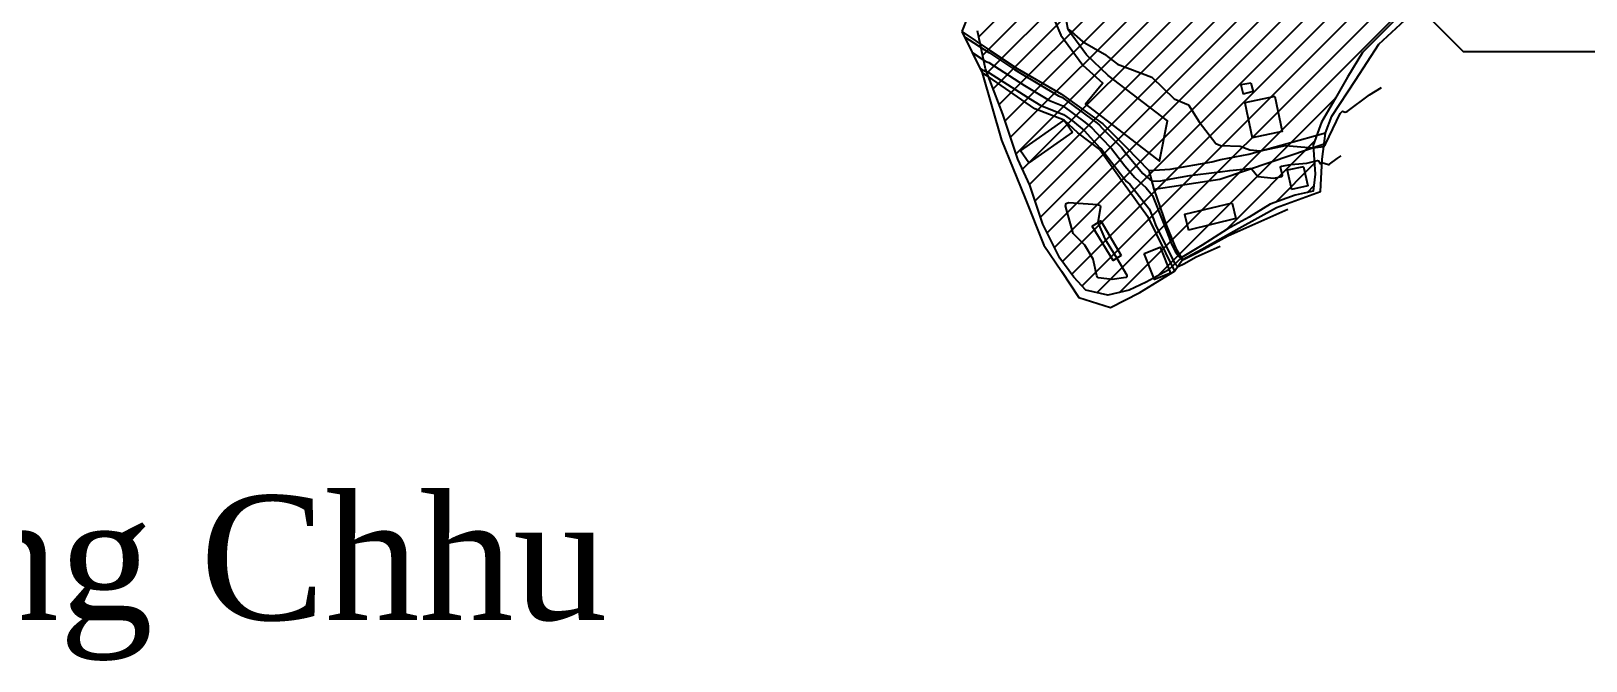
# Model space of a CAD drawing. Extents: x 13365 to 36625, y 86498 to 171760.
# Drawn here: x 17410 to 18035, y 88605 to 88858 of the extents above; entities that cross this region are included whole.
import ezdxf

# ---------------------------------------------------------------- set-up
doc = ezdxf.new("R2010")
doc.units = 0
doc.header["$LTSCALE"] = 5
doc.header["$MEASUREMENT"] = 0
doc.linetypes.add('85', pattern=[0])
doc.linetypes.add('A_CONTINUOUS_LINE', pattern=[0])
for name, color, linetype in [('CONTOUR', 255, 'Continuous'), ('EXISTING BUILDING', 21, 'A_CONTINUOUS_LINE'), ('EXISTING ROAD', 25, 'A_CONTINUOUS_LINE'), ('Institutional', 151, 'Continuous'), ('RELIEF', 255, 'A_CONTINUOUS_LINE'), ('STREAM & RIVER FRONT', 161, 'A_CONTINUOUS_LINE'), ('text', 7, 'Continuous')]:
    doc.layers.add(name, color=color, linetype=linetype)

msp = doc.modelspace()

# ---------------------------------------------------------------- hatches: boundary and pattern name
at = {"layer": 'Institutional', "linetype": 'Continuous'}
h = msp.add_hatch(dxfattribs=at)
h.set_pattern_fill('ANSI31', color=256, scale=50, style=0)
h.paths.add_polyline_path([(17828.22, 88995.79), (17839.42, 88996.75), (17856.06, 88995.79), (17872.06, 88995.79), (17891.57, 88997.07), (17905.01, 88999.63), (17925.49, 89003.15), (17945.33, 89008.58), (17961.06, 89014.73), (17972.26, 89020.16), (17986.66, 89027.83), (17995.94, 89035.5), (18003.62, 89041.58), (18011.3, 89044.77), (18019.3, 89044.77), (18027.3, 89042.22), (18035.62, 89036.14), (18043.62, 89032.31), (18053.96, 89032.67), (18063.88, 89036.51), (18080.52, 89047.06), (18094.27, 89055.05), (18105.56, 89062.81), (18117.08, 89068.24), (18131.8, 89076.88), (18143.64, 89081.35), (18157.4, 89086.15), (18170.19, 89091.58), (18184.91, 89096.69), (18199.63, 89100.53), (18214.99, 89102.13), (18226.99, 89102.2), (18240.11, 89104.12), (18254.51, 89109.23), (18264.43, 89112.75), (18276.27, 89117.22), (18288.11, 89122.66), (18292.91, 89122.02), (18295.15, 89121.06), (18296.11, 89118.5), (18295.79, 89116.26), (18291.63, 89111.79), (18285.55, 89106.35), (18278.83, 89097.4), (18272.11, 89087.49), (18266.99, 89078.22), (18263.47, 89070.55), (18259.31, 89064.16), (18252.59, 89057.13), (18241.68, 89048.4), (18229.84, 89039.77), (18222.16, 89031.77), (18211.92, 89024.42), (18202.96, 89017.39), (18194.64, 89012.92), (18180.24, 89008.76), (18163.28, 89002.37), (18147.28, 88998.85), (18130.23, 88996.22), (18113.91, 88993.02), (18097.92, 88990.14), (18084.16, 88988.22), (18077.44, 88986.63), (18073.92, 88983.43), (18069.44, 88977.04), (18064.96, 88970.96), (18062.4, 88967.77), (18058.56, 88965.53), (18051.84, 88963.93), (18046.72, 88959.77), (18042.56, 88954.34), (18028.89, 88942.43), (18018.87, 88933.67), (18007.6, 88924.29), (17996.32, 88911.14), (17991, 88902.82), (17985.36, 88892.37), (17977.72, 88882.32), (17970.48, 88873.47), (17958.4, 88862.22), (17945.12, 88848.95), (17939.05, 88839.17), (17934.22, 88830.73), (17928.59, 88821.08), (17925.37, 88811.84), (17926.17, 88800.18), (17925.37, 88793.34), (17918.12, 88791.74), (17908.06, 88788.12), (17899.61, 88782.89), (17890.76, 88778.07), (17880.7, 88771.64), (17872.65, 88766.81), (17867.02, 88761.59), (17858.17, 88756.76), (17851.33, 88753.55), (17842.88, 88751.54), (17834.02, 88753.55), (17829.19, 88758.77), (17823.56, 88766.41), (17816.72, 88780.08), (17811.49, 88795.76), (17806.66, 88806.21), (17800.62, 88824.3), (17793.71, 88842.49), (17790.49, 88857.76), (17792.1, 88869.42), (17795.72, 88874.64), (17802.57, 88875.05), (17814.23, 88872.63), (17822.68, 88874.64), (17829.53, 88880.67), (17834.35, 88887.91), (17833.95, 88895.55), (17829.12, 88901.58), (17823.09, 88901.58), (17816.65, 88902.38), (17813.43, 88905.6), (17808.6, 88908.41), (17804.98, 88909.62), (17803.77, 88912.43), (17804.98, 88917.66), (17807.8, 88926.5), (17811.42, 88934.94), (17815.44, 88942.98), (17815.83, 88951.12), (17817.44, 88958.36), (17818.65, 88966.8), (17822.67, 88974.04), (17825.49, 88983.68), (17826.7, 88991.32)])

# ---------------------------------------------------------------- linework, layer by layer
at = {"layer": 'CONTOUR', "color": 33, "linetype": 'A_CONTINUOUS_LINE'}
for points in [[(17785.25, 88855.34), (17794.99, 88848.95), (17795.26, 88848.85), (17805.34, 88842.23), (17807.03, 88841.15), (17822.96, 88831.62), (17824.36, 88831.07), (17838.57, 88820.56), (17839.41, 88819.86), (17840.56, 88818.61), (17848.27, 88810.84), (17850.05, 88808.54), (17856.93, 88800.43), (17860.46, 88797.27), (17864.06, 88797.44), (17868.27, 88798.3), (17875.74, 88799.59), (17886.54, 88800.92), (17888, 88801.12), (17891.89, 88801.62), (17899.79, 88802.47), (17900.41, 88802.38), (17900.66, 88802.2), (17903.09, 88799.26), (17909.45, 88798.51), (17912.67, 88799.15), (17912.9, 88799.3), (17912.96, 88799.6), (17912.21, 88802.9), (17912.27, 88803.2), (17912.55, 88803.37), (17916.35, 88803.97), (17922.78, 88804.61), (17927.05, 88805.6), (17927.4, 88805.55), (17927.47, 88805.49), (17927.94, 88804.53), (17928.02, 88804.47), (17928.09, 88804.47), (17928.85, 88804.86), (17931.4, 88804.06), (17931.61, 88804.05), (17931.89, 88804.17), (17934.92, 88806.43), (17936.58, 88807.47)], [(17788.35, 88849.02), (17793.82, 88845.43), (17795.03, 88844.97), (17800.99, 88841.05), (17809.4, 88835.69), (17819.43, 88829.69), (17824.71, 88827.62), (17833.6, 88821.04), (17836.35, 88818.76), (17840.1, 88814.68), (17844.28, 88810.48), (17849.67, 88803.51), (17853.64, 88798.82), (17858.25, 88794.7), (17860.72, 88791.57), (17865.49, 88779.79), (17868.23, 88772.37), (17870.03, 88768.81), (17872.48, 88765.9), (17872.75, 88765.74), (17873.27, 88765.8), (17878.9, 88768.66), (17891.05, 88775.38), (17915.13, 88786.02)], [(17791.45, 88842.7), (17792.66, 88841.91), (17794.8, 88841.09), (17796.64, 88839.87), (17811.77, 88830.22), (17815.89, 88827.75), (17825.05, 88824.17), (17828.64, 88821.51), (17833.29, 88817.66), (17839.64, 88810.75), (17840.28, 88810.11), (17849.3, 88798.47), (17850.35, 88797.22), (17851.59, 88796.12), (17859.45, 88786.19), (17861.14, 88782.01), (17862.11, 88779.38), (17869.78, 88764.22), (17870.77, 88763.05), (17870.88, 88762.99), (17871.08, 88763.01), (17873.35, 88764.16), (17878.25, 88766.87), (17887.96, 88771.16)], [(17850.46, 88758.87), (17850.07, 88758.58), (17844.51, 88757.81), (17839.11, 88758.54), (17838.72, 88758.73), (17838.43, 88759.22), (17836.97, 88765.99), (17833.55, 88771.58), (17828.86, 88776.25), (17825.81, 88787.38), (17826.04, 88788.36), (17827.06, 88788.79), (17838.76, 88787.99), (17839.72, 88787.5), (17839.87, 88786.98), (17838.83, 88780.66), (17841.62, 88774.11), (17846.37, 88766.37), (17850.44, 88759.56), (17850.46, 88758.87)]]:
    msp.add_lwpolyline(points, dxfattribs=at)
at = {"layer": 'CONTOUR', "color": 252, "linetype": 'A_CONTINUOUS_LINE'}
msp.add_lwpolyline([(17827.18, 88858.3), (17832.64, 88853.47), (17841.44, 88848.3), (17846.74, 88844.33), (17860.46, 88839.04), (17869.4, 88830.43), (17875.18, 88827.99), (17879.53, 88821.12), (17886.17, 88812.52), (17888.12, 88811.68), (17896.02, 88811.39), (17899.83, 88809.88), (17904.1, 88809.48), (17914.19, 88811.65), (17924.99, 88810.69), (17928.58, 88811.05), (17929.49, 88811.22), (17929.55, 88811.25), (17930.32, 88812.15), (17936.09, 88824.55), (17936.99, 88825.37), (17937.09, 88825.38), (17938.11, 88825.02), (17938.21, 88825.02), (17939.02, 88825.36), (17947.87, 88831.98), (17952.72, 88835.01)], dxfattribs=at)
at = {"layer": 'EXISTING BUILDING', "linetype": 'A_CONTINUOUS_LINE'}
for p, q in [((17807.7, 88809.55), (17825.29, 88821.84)), ((17825.29, 88821.84), (17828.65, 88817.01))]:
    msp.add_line(p, q, dxfattribs=at)
for points in [[(17900.28, 88836.65), (17896.24, 88835.99), (17897.23, 88832.25)], [(17900.28, 88836.65), (17901.19, 88833.3), (17897.23, 88832.25)], [(17909.86, 88831.33), (17897.82, 88828.78), (17900.85, 88814.72)], [(17909.86, 88831.33), (17912.88, 88817.31), (17900.85, 88814.72)], [(17828.65, 88817.01), (17811.07, 88804.73), (17807.7, 88809.55)], [(17921.45, 88803.14), (17914.91, 88801.69), (17916.66, 88793.92)], [(17921.45, 88803.14), (17923.2, 88795.39), (17916.66, 88793.92)], [(17892.76, 88788.47), (17873.67, 88783.97), (17875.2, 88777.68)], [(17892.76, 88788.47), (17894.26, 88782.33), (17875.2, 88777.68)], [(17836.52, 88779.24), (17840.02, 88781.39), (17848.2, 88767.49)], [(17848.2, 88767.49), (17844.94, 88765.49), (17836.52, 88779.24)], [(17857.36, 88768.22), (17863.8, 88770.81), (17868.01, 88760.39)], [(17868.01, 88760.39), (17861.56, 88757.79), (17857.36, 88768.22)]]:
    msp.add_lwpolyline(points, dxfattribs=at)
at = {"layer": 'EXISTING ROAD', "linetype": 'A_CONTINUOUS_LINE'}
msp.add_lwpolyline([(17824.97, 88873.55), (17822.32, 88866.82), (17821.72, 88861.28), (17823.89, 88855.92), (17832.75, 88843.98), (17840.84, 88836.75), (17833.86, 88828.25), (17863.61, 88805.36), (17866.75, 88821.58), (17842.96, 88839.84), (17834.19, 88848.09), (17826.82, 88858.17), (17825.56, 88865.09), (17826.96, 88869.42)], dxfattribs=at)
at = {"layer": 'Institutional', "linetype": 'Continuous'}
msp.add_lwpolyline([(17958.4, 88862.22), (17945.12, 88848.95), (17939.05, 88839.17), (17934.22, 88830.73), (17928.59, 88821.08), (17925.37, 88811.84), (17926.17, 88800.18), (17925.37, 88793.34), (17918.12, 88791.74), (17908.06, 88788.12), (17899.61, 88782.89), (17890.76, 88778.07), (17880.7, 88771.64), (17872.65, 88766.81), (17867.02, 88761.59), (17858.17, 88756.76), (17851.33, 88753.55), (17842.88, 88751.54), (17834.02, 88753.55), (17829.19, 88758.77), (17823.56, 88766.41), (17816.72, 88780.08), (17811.49, 88795.76), (17806.66, 88806.21), (17800.62, 88824.3), (17793.71, 88842.49), (17790.49, 88857.76)], dxfattribs=at)
at = {"layer": 'RELIEF'}
for p, q in [((17791.58, 88876.41), (17784.22, 88857.44)), ((17794.69, 88839.35), (17792.33, 88840.9)), ((17813.43, 88826.41), (17794.69, 88839.35)), ((17839.56, 88810.04), (17830.81, 88816.76)), ((17884.55, 88805.08), (17888.2, 88806)), ((17859.32, 88801.6), (17861.31, 88794.05))]:
    msp.add_line(p, q, dxfattribs=at)
for points in [[(17784.22, 88857.44), (17795.33, 88849.98), (17806.43, 88842.52), (17824.24, 88832.32), (17840.76, 88820.35), (17850.24, 88811.02), (17859.32, 88801.6), (17867.88, 88802.14), (17884.55, 88805.08)], [(17830.81, 88816.76), (17825.29, 88821.84), (17813.43, 88826.41)], [(17888.2, 88806), (17899.48, 88808.21), (17914.86, 88812.44), (17930.24, 88816.68)], [(17839.56, 88810.04), (17849.16, 88796.64), (17858.75, 88783.23), (17869.61, 88761.12)], [(17861.31, 88794.05), (17868.59, 88795.12), (17887.87, 88798.14), (17908.78, 88805.21), (17929.68, 88812.28)], [(17861.31, 88794.05), (17866.35, 88779.35), (17870.1, 88770.22), (17872.79, 88765.79)]]:
    msp.add_lwpolyline(points, dxfattribs=at)
at = {"layer": 'STREAM & RIVER FRONT', "linetype": '85'}
msp.add_line((17784.22, 88857.44), (17792.33, 88840.9), dxfattribs=at)
for points in [[(17930.24, 88816.68), (17932.79, 88823.47), (17942.27, 88837.93), (17951.75, 88852.39), (17963.92, 88863.63), (17976.09, 88874.87), (17987.08, 88890.6), (18001.39, 88910.41), (18012.19, 88920.51), (18022.98, 88930.6)], [(17792.33, 88840.9), (17796.18, 88827.35), (17800.03, 88813.8), (17809.52, 88790.8), (17817.11, 88771.67), (17824.15, 88761.12), (17831.2, 88750.57), (17843.88, 88746.55), (17855.71, 88752.57)], [(17872.79, 88765.79), (17880.63, 88770.06), (17895.63, 88778.43), (17910.63, 88786.79), (17928.19, 88793.16), (17928.92, 88806.17), (17929.68, 88812.28), (17930.24, 88816.68)], [(17855.71, 88752.57), (17869.61, 88761.12), (17872.78, 88765.79)]]:
    msp.add_lwpolyline(points, dxfattribs=at)
at = {"layer": 'text', "linetype": 'Continuous'}
for p, q in [((17913, 88922), (17985.62, 88849.38)), ((17985.62, 88849.38), (18119.1, 88849.38))]:
    msp.add_line(p, q, dxfattribs=at)

# ---------------------------------------------------------------- texts
at = {"layer": 'text', "linetype": 'Continuous', "insert": (17113.03, 88671.05), "char_height": 50, "width": 546.8247, "attachment_point": 1}
msp.add_mtext('{\\fTimes New Roman|b0|i0|c0|p18;Rong Rong Chhu}', dxfattribs=at)

doc.saveas('drawing.dxf')
